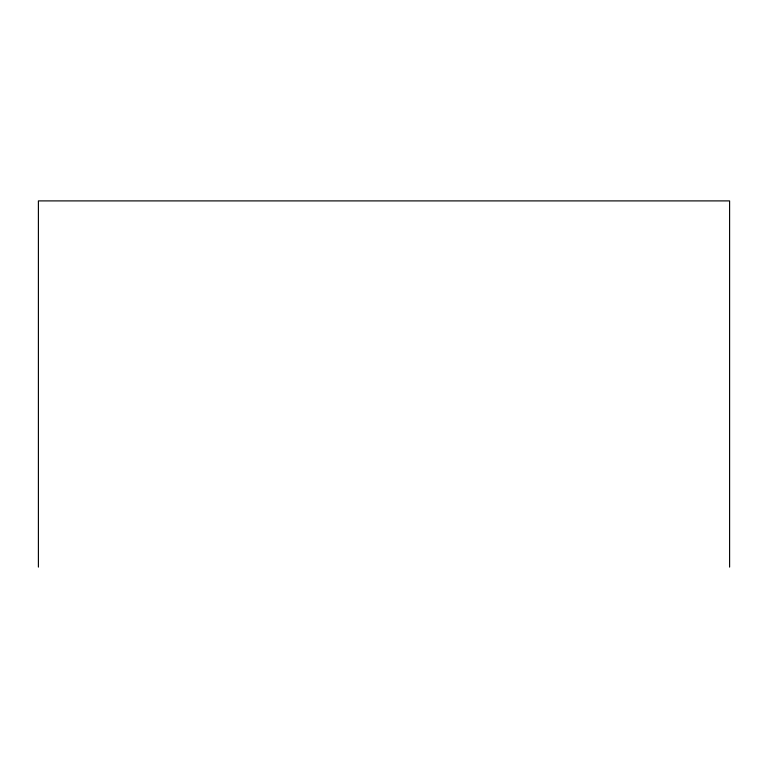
<?xml version="1.0" encoding="UTF-8"?>
<svg xmlns="http://www.w3.org/2000/svg" width="768" height="768" viewBox="0 0 768 768"><rect width="100%" height="100%" fill="white"/><g stroke="black" fill="none" stroke-linecap="round" stroke-linejoin="round"><path stroke-width="1.15" d="M729.6 567.101L729.6 200.899L38.4 200.899L38.4 567.101"/></g></svg>
